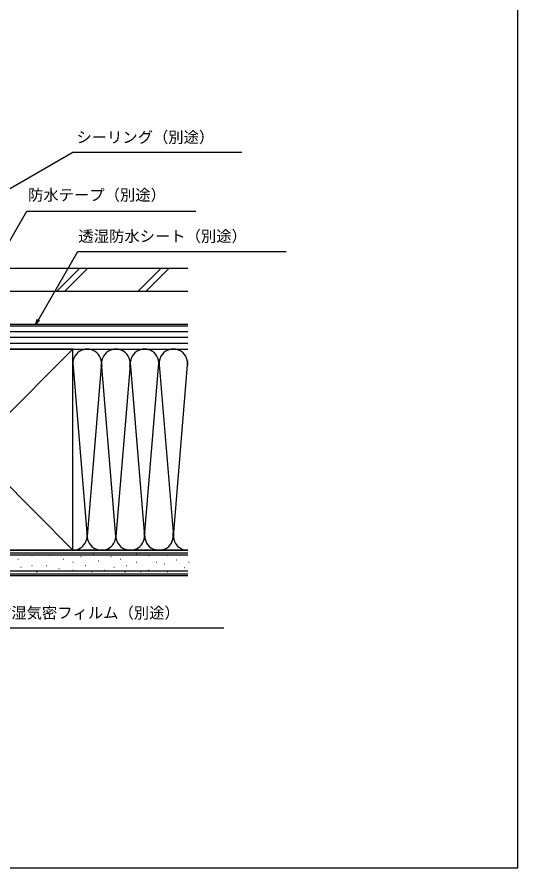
# Model space of a CAD drawing. Units: millimetres, scale not verified. Extents: x -525 to 525, y -783 to 778.
# Drawn here: x 263.4 to 525, y -782.7 to -338.3 of the extents above; entities that cross this region are included whole.
import ezdxf
from ezdxf.enums import TextEntityAlignment as Align

# ---------------------------------------------------------------- set-up
doc = ezdxf.new("R2010")
doc.units = ezdxf.units.MM
doc.header["$LTSCALE"] = 4
for name, color, linetype in [('0-8_YKK_D', 6, 'Continuous'), ('0-9_YKK_ZWAK', 7, 'Continuous'), ('0-A_YSS_K', 3, 'Continuous'), ('0-B_YSS_KE', 3, 'Continuous')]:
    doc.layers.add(name, color=color, linetype=linetype)
doc.styles.add('ＭＳ ゴシック', font='')
doc.styles.get('ＭＳ ゴシック').set_extended_font_data('MS Gothic')

msp = doc.modelspace()

# ---------------------------------------------------------------- linework, layer by layer
at = {"layer": '0-8_YKK_D'}
for points in [[(181.983, -472.715), (184.191, -471.44), (292.484, -408.917), (380.703, -408.917)], [(234.42, -498.7), (235.695, -496.492), (268.484, -439.7), (356.78, -439.7)], [(273.238, -498.7), (274.513, -496.492), (295.177, -460.7), (403.998, -460.7)], [(275.105, -496.833), (273.238, -498.7), (273.921, -496.15)], [(229.751, -619.246), (231.026, -621.455), (251.69, -657.246), (371.394, -657.246)]]:
    msp.add_lwpolyline(points, dxfattribs=at)
at = {"layer": '0-9_YKK_ZWAK'}
msp.add_lwpolyline([(-525, -782.7), (525, -782.7), (525, 747.3)], dxfattribs=at)
at = {"layer": '0-A_YSS_K'}
for p, q in [((295.961, -469.7), (283.961, -481.7)), ((300.203, -469.7), (288.203, -481.7)), ((338.387, -469.7), (326.387, -481.7)), ((342.63, -469.7), (330.63, -481.7)), ((352.491, -499.7), (239.998, -499.7)), ((352.491, -502.7), (239.998, -502.7)), ((352.491, -505.7), (239.998, -505.7)), ((352.491, -508.7), (239.998, -508.7)), ((187.5, -511.7), (292.5, -616.7)), ((187.5, -616.7), (292.5, -511.7)), ((239.998, -511.7), (352.491, -511.7)), ((292.5, -511.7), (352.494, -511.7)), ((292.507, -518.894), (299.842, -607.668)), ((330, -609.581), (337.501, -518.807)), ((337.576, -519.732), (345, -609.581)), ((345, -609.581), (352.578, -517.882)), ((307.342, -520.732), (300, -609.581)), ((315, -609.581), (307.658, -520.732)), ((322.391, -520.145), (315, -609.581)), ((322.661, -520.765), (330, -609.581)), ((292.5, -616.7), (352.494, -616.7)), ((352.494, -618.2), (171, -618.2)), ((263.7, -621.414), (263.9, -621.414)), ((271.118, -619.266), (271.318, -619.266)), ((280.183, -619.266), (280.383, -619.266)), ((287.601, -621.414), (287.801, -621.414)), ((296.667, -620.09), (296.867, -620.09)), ((303.26, -618.442), (303.46, -618.442)), ((312.326, -620.09), (312.526, -620.09)), ((317.271, -621.414), (317.471, -621.414)), ((325.512, -618.442), (325.712, -618.442)), ((332.106, -619.266), (332.306, -619.266)), ((341.995, -619.266), (342.195, -619.266)), ((346.619, -621.754), (346.819, -621.754)), ((265.349, -625.535), (265.549, -625.535)), ((271.118, -624.711), (271.318, -624.711)), ((278.535, -624.711), (278.735, -624.711)), ((285.128, -626.359), (285.328, -626.359)), ((292.546, -623.062), (292.746, -623.062)), ((299.139, -624.711), (299.339, -624.711)), ((305.732, -622.238), (305.932, -622.238)), ((313.974, -625.535), (314.174, -625.535)), ((320.567, -624.711), (320.767, -624.711)), ((325.512, -623.062), (325.712, -623.062)), ((336.226, -623.062), (336.426, -623.062)), ((340.347, -623.887), (340.547, -623.887)), ((350.709, -625.844), (350.909, -625.844)), ((353.046, -622.923), (353.246, -622.923)), ((352.494, -630.2), (157.5, -630.2)), ((352.494, -627.7), (171, -627.7)), ((273.59, -628.007), (273.79, -628.007)), ((292.546, -627.183), (292.746, -627.183)), ((302.436, -628.007), (302.636, -628.007)), ((309.029, -627.183), (309.229, -627.183)), ((319.743, -628.007), (319.943, -628.007)), ((327.985, -628.007), (328.185, -628.007)), ((332.106, -627.183), (332.306, -627.183)), ((341.995, -628.007), (342.195, -628.007))]:
    msp.add_line(p, q, dxfattribs=at)
for centre, start, end in [((300, -519.2), 348.21668, 191.78379), ((315, -519.2), 348.21668, 191.78379), ((330, -519.2), 348.21668, 191.78379), ((345, -519.2), 348.21644, 191.78379), ((292.5, -609.2), 270, 11.78353), ((307.5, -609.2), 168.21646, 11.78353), ((322.5, -609.2), 168.21646, 11.78353), ((337.5, -609.2), 168.21646, 11.78353), ((352.5, -609.2), 168.21646, 269.9524)]:
    msp.add_arc(centre, 7.5, start, end, dxfattribs=at)
at = {"layer": '0-B_YSS_KE'}
for p, q in [((352.491, -481.7), (184.998, -481.7)), ((251.998, -498.7), (352.491, -498.7)), ((292.5, -525.665), (292.5, -511.7)), ((292.5, -616.7), (292.5, -519.2)), ((352.494, -616.7), (171, -616.7)), ((186.5, -619.2), (352.494, -619.2)), ((352.494, -629.2), (171, -629.2))]:
    msp.add_line(p, q, dxfattribs=at)
for points in [[(352.491, -469.7), (184.998, -469.7), (184.998, -481.7)], [(292.5, -511.7), (187.5, -511.7), (187.5, -616.7), (292.5, -616.7)]]:
    msp.add_lwpolyline(points, dxfattribs=at)

# ---------------------------------------------------------------- texts
at = {"layer": '0-8_YKK_D', "style": 'ＭＳ ゴシック'}
for s, p in [('シーリング（別途）', (294.369, -405.744)), ('防水テープ（別途）', (269.1, -435.913)), ('透湿防水シート（別途）', (295.4, -457.437)), ('防湿気密フィルム（別途）', (252.361, -654.145))]:
    msp.add_text(s, height=5.865, dxfattribs=at).set_placement(p, align=Align.BOTTOM_LEFT)

doc.saveas('drawing.dxf')
